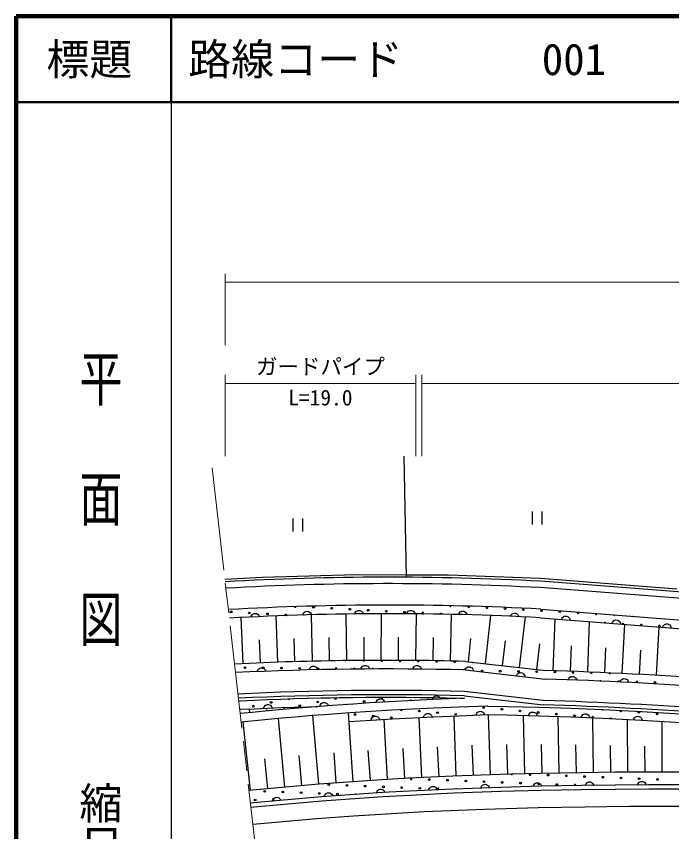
# Model space of a CAD drawing. Units: millimetres, scale not verified. Extents: x 40000 to 680000, y 20000 to 380000.
# Drawn here: x 40000 to 116259, y 285165 to 380000 of the extents above; entities that cross this region are included whole.
import ezdxf
from ezdxf.enums import TextEntityAlignment as Align

# ---------------------------------------------------------------- set-up
doc = ezdxf.new("R2010")
doc.units = ezdxf.units.MM
doc.header["$LTSCALE"] = 1000
doc.linetypes.add('CHAIN', pattern=[18.5, 12, -1.5, 3.5, -1.5])
for name, color, linetype, lineweight in [('M-BGD', 7, 'Continuous', 25), ('M-BMK', 2, 'CHAIN', 13), ('M-BMK-ROW', 30, 'Continuous', 25), ('M-STR-HTXT', 7, 'Continuous', 13), ('M-TTL', 2, 'Continuous', 140), ('M-TTL-BAND', 7, 'Continuous', 25), ('M-TTL-LINE', 7, 'Continuous', 50)]:
    doc.layers.add(name, color=color, linetype=linetype, lineweight=lineweight)
doc.layers.add('M-TTL-TXT', color=7, linetype='Continuous')
doc.styles.add('@ＭＳ ゴシック', font='')
doc.styles.add('ＭＳ ゴシック', font='')
doc.styles.get('@ＭＳ ゴシック').set_extended_font_data('@MS Gothic')
doc.styles.get('ＭＳ ゴシック').set_extended_font_data('MS Gothic')

# ---------------------------------------------------------------- blocks, each defined once
blk = doc.blocks.new('BUHIN59')
at = {"color": 7, "linetype": 'Continuous', "lineweight": 25}
blk.add_lwpolyline([(257, 429), (335, 336), (388, 234), (433, 96), (428, -29), (398, -148), (318, -281), (228, -364), (120, -427), (-24, -455), (-139, -456), (-257, -429)], dxfattribs=at)
blk = doc.blocks.new('BUHIN82')
at = {"color": 7, "linetype": 'Continuous', "lineweight": 25}
blk.add_lwpolyline([(330, 375), (390, 269), (424, 160), (444, 16), (416, -106), (365, -218), (262, -334), (158, -399), (41, -442), (-106, -443), (-219, -423), (-330, -375)], dxfattribs=at)
blk = doc.blocks.new('BUHIN97')
at = {"color": 7, "linetype": 'Continuous', "lineweight": 25}
blk.add_lwpolyline([(317, 387), (380, 283), (418, 175), (443, 32), (420, -91), (372, -204), (274, -324), (173, -393), (57, -440), (-90, -446), (-204, -431), (-317, -387)], dxfattribs=at)
blk = doc.blocks.new('BUHIN100')
at = {"color": 7, "linetype": 'Continuous', "lineweight": 25}
blk.add_lwpolyline([(301, 399), (369, 298), (410, 192), (441, 49), (423, -74), (380, -189), (287, -313), (188, -386), (74, -438), (-73, -449), (-187, -439), (-301, -399)], dxfattribs=at)
blk = doc.blocks.new('BUHIN103')
at = {"color": 7, "linetype": 'Continuous', "lineweight": 25}
blk.add_lwpolyline([(269, 421), (345, 326), (394, 223), (436, 83), (427, -42), (394, -160), (310, -290), (217, -370), (107, -431), (-38, -454), (-152, -452), (-269, -421)], dxfattribs=at)
blk = doc.blocks.new('BUHIN199')
at = {"color": 7, "linetype": 'Continuous', "lineweight": 25}
for p, q in [((945, 45), (-285, 903)), ((-943, -42), (288, -899))]:
    blk.add_line(p, q, dxfattribs=at)

msp = doc.modelspace()

# ---------------------------------------------------------------- linework, layer by layer
at = {"layer": 'M-BGD'}
for p, q in [((85404, 314759), (85128, 328836)), ((121786, 312695), (101011, 314299)), ((121721, 311947), (100963, 313550)), ((70424, 304873), (70251, 310261)), ((74445, 304992), (74359, 310398)), ((78450, 305065), (78364, 310483)), ((82473, 305093), (82477, 310519)), ((86491, 305076), (86564, 310505)), ((90505, 305014), (90624, 310441)), ((94588, 304710), (95225, 310308)), ((98568, 304257), (99238, 310140)), ((101031, 311051), (121737, 309446)), ((66406, 304710), (66154, 310073)), ((100990, 310051), (121631, 308452)), ((102480, 303884), (102716, 309917)), ((106483, 303739), (106713, 309607)), ((110502, 303559), (110820, 309289)), ((114502, 303347), (114815, 308980)), ((68407, 304797), (68281, 307478)), ((72426, 304938), (72340, 307616)), ((76447, 305034), (76404, 307732)), ((80470, 305085), (80472, 307787)), ((84476, 305090), (84478, 307795)), ((88494, 305051), (88530, 307751)), ((92597, 304937), (92906, 307650)), ((96578, 304483), (96903, 307344)), ((100558, 304030), (100900, 307031)), ((104482, 303815), (104598, 306780)), ((108484, 303654), (108598, 306547)), ((112502, 303457), (112660, 306290)), ((92285, 304972), (101603, 303911)), ((92215, 303974), (101531, 302913)), ((70767, 300593), (72332, 300644)), ((72332, 300644), (73897, 300687)), ((73897, 300687), (75462, 300724)), ((75462, 300724), (76505, 300745)), ((76505, 300745), (77549, 300762)), ((77549, 300762), (79114, 300783)), ((79114, 300783), (80680, 300797)), ((80680, 300797), (82246, 300803)), ((82246, 300803), (83811, 300803)), ((83811, 300803), (85377, 300796)), ((85377, 300796), (86942, 300782)), ((86942, 300782), (88508, 300761)), ((92160, 300685), (88493, 300533)), ((88508, 300761), (90073, 300733)), ((90073, 300733), (91639, 300698)), ((91639, 300698), (92160, 300685)), ((92137, 300975), (101303, 299918)), ((101318, 300418), (92150, 301474)), ((65885, 300390), (66074, 300400)), ((66074, 300400), (67638, 300471)), ((67638, 300471), (69202, 300536)), ((69202, 300536), (70767, 300593)), ((75302, 299734), (73830, 299618)), ((76773, 299845), (75302, 299734)), ((79221, 300016), (76773, 299845)), ((81177, 300142), (79221, 300016)), ((84108, 300314), (81177, 300142)), ((85571, 300392), (84108, 300314)), ((88493, 300533), (85571, 300392)), ((94841, 299778), (91453, 299657)), ((94854, 299779), (94841, 299778)), ((94854, 299779), (97096, 299737)), ((97096, 299737), (100832, 299643)), ((67440, 299042), (66056, 298898)), ((67184, 299008), (67140, 299447)), ((68916, 299185), (67440, 299042)), ((71866, 299453), (68916, 299185)), ((69177, 299206), (69159, 299391)), ((71172, 299381), (71153, 299605)), ((73830, 299618), (71866, 299453)), ((73168, 299551), (73160, 299648)), ((75868, 298775), (74400, 298660)), ((78800, 298985), (75868, 298775)), ((79208, 290978), (78654, 298975)), ((81239, 299144), (78800, 298985)), ((83676, 299288), (81239, 299144)), ((86109, 299418), (83676, 299288)), ((88538, 299534), (86109, 299418)), ((91453, 299657), (88538, 299534)), ((95177, 291780), (94928, 298781)), ((100832, 299643), (104567, 299520)), ((104567, 299520), (108302, 299368)), ((108302, 299368), (112781, 299146)), ((112781, 299146), (118750, 298786)), ((68520, 298143), (66170, 297902)), ((67246, 289973), (66394, 297925)), ((70482, 298327), (68520, 298143)), ((72932, 298540), (70482, 298327)), ((71235, 290343), (70520, 298330)), ((74400, 298660), (72932, 298540)), ((75208, 290699), (74495, 298668)), ((83201, 291246), (82808, 298235)), ((87194, 291456), (86867, 298453)), ((91190, 291638), (90941, 298635)), ((99174, 291896), (98998, 298688)), ((103170, 291981), (103051, 298569)), ((107165, 292044), (107091, 298416)), ((111159, 292082), (111119, 298227)), ((115152, 292101), (115139, 298002)), ((89186, 291549), (89023, 295048)), ((93183, 291709), (93059, 295209)), ((97180, 291846), (97091, 295291)), ((101176, 291945), (101115, 295291)), ((105164, 292017), (105106, 295259)), ((109159, 292067), (109123, 295198)), ((113153, 292095), (113134, 295111)), ((73221, 290522), (72909, 294013)), ((77218, 290840), (76976, 294337)), ((81197, 291116), (80956, 294612)), ((85192, 291358), (84996, 294852)), ((69248, 290164), (68936, 293656)), ((96366, 290321), (90871, 290126)), ((101069, 290443), (96366, 290321)), ((105765, 290527), (101069, 290443)), ((109674, 290573), (105765, 290527)), ((113577, 290598), (109674, 290573)), ((117086, 290605), (113577, 290598)), ((82616, 289710), (75530, 289220)), ((85763, 289887), (82616, 289710)), ((90871, 290126), (85763, 289887)), ((68044, 288550), (67249, 288465)), ((75530, 289220), (68044, 288550))]:
    msp.add_line(p, q, dxfattribs=at)
for points in [[(79370, 310473), (79408, 310588), (79467, 310687), (79560, 310798), (79669, 310860), (79786, 310897), (79941, 310899), (80059, 310866), (80170, 310807), (80269, 310699), (80331, 310602), (80370, 310488)], [(85406, 310491), (85447, 310606), (85508, 310702), (85604, 310812), (85715, 310871), (85832, 310904), (85987, 310903), (86105, 310867), (86214, 310806), (86310, 310695), (86369, 310597), (86406, 310481)], [(103432, 309862), (103481, 309973), (103548, 310066), (103652, 310168), (103766, 310220), (103886, 310245), (104040, 310233), (104155, 310189), (104260, 310121), (104349, 310004), (104401, 309902), (104429, 309784)], [(109315, 309406), (109363, 309517), (109431, 309610), (109534, 309712), (109648, 309764), (109768, 309789), (109923, 309777), (110037, 309733), (110142, 309665), (110231, 309548), (110283, 309446), (110312, 309328)], [(80106, 304081), (80146, 304196), (80205, 304294), (80300, 304404), (80409, 304465), (80527, 304500), (80682, 304501), (80799, 304467), (80910, 304407), (81008, 304298), (81068, 304201), (81106, 304086)], [(86147, 304078), (86188, 304192), (86249, 304289), (86346, 304398), (86456, 304457), (86574, 304490), (86729, 304489), (86846, 304452), (86956, 304391), (87052, 304280), (87111, 304182), (87147, 304066)], [(68029, 303779), (68064, 303895), (68120, 303995), (68211, 304109), (68318, 304173), (68434, 304213), (68589, 304219), (68708, 304189), (68820, 304133), (68922, 304027), (68986, 303932), (69028, 303819)], [(74066, 303980), (74103, 304096), (74161, 304195), (74253, 304307), (74361, 304370), (74478, 304408), (74633, 304412), (74751, 304380), (74862, 304323), (74963, 304216), (75025, 304120), (75066, 304006)], [(104207, 302825), (104251, 302939), (104315, 303034), (104414, 303140), (104526, 303196), (104645, 303226), (104800, 303220), (104916, 303181), (105024, 303116), (105117, 303003), (105173, 302903), (105206, 302787)], [(110242, 302570), (110288, 302683), (110352, 302778), (110453, 302883), (110565, 302938), (110684, 302967), (110839, 302959), (110955, 302919), (111062, 302854), (111154, 302739), (111209, 302639), (111241, 302522)], [(81849, 300182), (81883, 300299), (81937, 300400), (82025, 300515), (82132, 300581), (82247, 300623), (82402, 300632), (82521, 300604), (82634, 300550), (82738, 300446), (82804, 300353), (82848, 300240)], [(88389, 300529), (88424, 300646), (88480, 300745), (88571, 300859), (88678, 300924), (88794, 300964), (88949, 300970), (89068, 300940), (89180, 300884), (89282, 300779), (89346, 300684), (89388, 300570)], [(65999, 299395), (66122, 299401), (67681, 299472), (69241, 299536), (70801, 299594), (72362, 299644), (73922, 299688), (75050, 299714)], [(68771, 299519), (68807, 299635), (68863, 299735), (68954, 299848), (69062, 299912), (69178, 299952), (69333, 299957), (69451, 299927), (69563, 299871), (69665, 299765), (69728, 299669), (69770, 299556)], [(75316, 299735), (75347, 299853), (75400, 299955), (75486, 300071), (75591, 300139), (75706, 300183), (75860, 300195), (75980, 300169), (76094, 300117), (76200, 300015), (76267, 299922), (76313, 299810)], [(78723, 297978), (81301, 298146), (83732, 298290), (86159, 298419), (88583, 298535), (91492, 298658), (94877, 298779)], [(87381, 298478), (87416, 298595), (87471, 298695), (87561, 298809), (87668, 298874), (87783, 298915), (87938, 298922), (88057, 298893), (88170, 298838), (88273, 298733), (88337, 298639), (88380, 298526)], [(93491, 298730), (93527, 298847), (93583, 298946), (93674, 299060), (93782, 299123), (93898, 299163), (94053, 299168), (94172, 299138), (94284, 299082), (94385, 298975), (94449, 298880), (94490, 298766)], [(94835, 298779), (97074, 298737), (100803, 298643), (104531, 298520), (108257, 298369), (112727, 298148), (118687, 297788), (119425, 297738), (126122, 297233), (132809, 296634), (138747, 296022), (141725, 295687), (161719, 293905), (181713, 292124), (189536, 291628), (201737, 291240), (219021, 290293)], [(99604, 298673), (99647, 298787), (99709, 298883), (99807, 298991), (99918, 299048), (100037, 299080), (100192, 299076), (100308, 299038), (100417, 298976), (100511, 298863), (100569, 298764), (100604, 298648)], [(105716, 298472), (105760, 298585), (105824, 298680), (105924, 298786), (106036, 298842), (106155, 298872), (106310, 298866), (106426, 298826), (106533, 298762), (106626, 298648), (106682, 298548), (106715, 298431)], [(81275, 298145), (81308, 298262), (81363, 298363), (81451, 298478), (81557, 298544), (81672, 298586), (81827, 298595), (81947, 298567), (82060, 298514), (82164, 298410), (82229, 298316), (82274, 298203)], [(111824, 298192), (111870, 298305), (111935, 298400), (112035, 298505), (112148, 298559), (112267, 298588), (112422, 298581), (112537, 298540), (112644, 298475), (112736, 298360), (112791, 298260), (112823, 298143)], [(219021, 290293), (189535, 289658), (183409, 289723), (123408, 292090), (120205, 292102), (117085, 292105), (113571, 292098), (109660, 292073), (105743, 292027), (101037, 291943), (97501, 291855), (96319, 291821), (90810, 291625), (85685, 291385), (82523, 291208), (75206, 290701)], [(75206, 290701), (67895, 290043), (67078, 289955)], [(87971, 289991), (88006, 290107), (88061, 290208), (88151, 290322), (88258, 290387), (88374, 290427), (88528, 290435), (88647, 290405), (88760, 290350), (88863, 290245), (88927, 290150), (88970, 290037)], [(94046, 290239), (94082, 290355), (94139, 290455), (94230, 290568), (94337, 290632), (94454, 290671), (94608, 290677), (94727, 290646), (94839, 290590), (94941, 290483), (95004, 290388), (95046, 290274)], [(100124, 290419), (100161, 290535), (100218, 290634), (100310, 290746), (100419, 290809), (100535, 290847), (100690, 290851), (100809, 290819), (100920, 290762), (101020, 290654), (101083, 290558), (101123, 290444)], [(106203, 290532), (106242, 290648), (106301, 290746), (106394, 290857), (106504, 290918), (106621, 290955), (106776, 290957), (106894, 290923), (107004, 290864), (107103, 290755), (107164, 290659), (107203, 290544)], [(112283, 290589), (112322, 290705), (112382, 290803), (112476, 290913), (112586, 290974), (112703, 291010), (112858, 291011), (112976, 290976), (113086, 290917), (113184, 290808), (113245, 290711), (113283, 290596)], [(211737, 288136), (189538, 287657), (183359, 287723), (123364, 290090), (120200, 290102), (117086, 290105), (113579, 290098), (109678, 290073), (105773, 290027), (101080, 289943), (96381, 289822), (90892, 289627), (85788, 289388), (82647, 289211), (75569, 288722), (68093, 288052), (67306, 287968)], [(69777, 288705), (69807, 288823), (69858, 288926), (69943, 289044), (70047, 289113), (70161, 289159), (70315, 289172), (70436, 289148), (70550, 289098), (70657, 288997), (70726, 288905), (70773, 288794)], [(119418, 288104), (115532, 288104), (111253, 288085), (106191, 288033), (100733, 287935), (94489, 287760), (87457, 287470), (79246, 286988), (74941, 286664), (70641, 286290), (67532, 285983)]]:
    msp.add_lwpolyline(points, dxfattribs=at)
for centre in [(74582, 311267), (76701, 311151), (78819, 311035), (96881, 311110), (98999, 310994), (64993, 310729), (67111, 310614), (69229, 310498), (71347, 310382), (80937, 310919), (83055, 310804), (85173, 310688), (101117, 310878), (103235, 310762), (66609, 304252), (68730, 304222), (70851, 304192), (72972, 304163), (75093, 304133), (94183, 303864), (96304, 303834), (98426, 303805), (100547, 303775), (102668, 303745), (114319, 302520), (67578, 299763), (69654, 300200), (72986, 299817), (75062, 300253), (80470, 300307), (94386, 299592), (79408, 298797), (86897, 299195), (89010, 299007), (91123, 298818), (96499, 299404), (98612, 299216), (100725, 299028), (102838, 298839), (104951, 298651), (112441, 299049), (114554, 298860), (81521, 298609), (83633, 298421), (88060, 291232), (90180, 291149), (92300, 291065), (101880, 291749), (104000, 291665), (106119, 291581), (108239, 291498), (110359, 291414), (112479, 291330), (114598, 291247), (76360, 290632), (78480, 290549), (80600, 290465), (82719, 290381), (84839, 290298), (86959, 290214), (94419, 290981), (96539, 290898), (98659, 290814), (100779, 290730), (102898, 290647), (68900, 289865), (71019, 289781), (73139, 289698), (75259, 289614), (77378, 289531), (67798, 288847)]:
    msp.add_circle(centre, 99.5, dxfattribs=at)
for centre, radius, start, end in [((83304, -20934), 335700, 86.9764, 93.24472), ((83304, -20934), 334950, 86.97796, 93.23737), ((83363, -20934), 332455, 86.95152, 93.22267), ((72464, 311383), 99.5, 219.94737, 323.22383), ((90527, 311457), 99.5, 203.14812, 334.20331), ((92645, 311341), 99.5, 163.72921, 13.62222), ((94763, 311225), 99.5, 110.22699, 67.12444), ((83363, -20934), 331455, 86.95152, 93.2127), ((73465, 310266), 99.5, 78.47267, 106.06006), ((87291, 310572), 99.5, 274.78035, 264.11737), ((89410, 310456), 99.5, 357.38418, 181.51354), ((91528, 310340), 99.5, 39.85508, 135.84115), ((105354, 310646), 99.5, 131.36878, 39.77025), ((107472, 310530), 99.5, 163.23151, 7.90751), ((109590, 310414), 99.5, 191.22293, 339.9161), ((111708, 310299), 99.5, 224.44774, 306.69128), ((108473, 309413), 99.5, 30.91468, 140.22384), ((110591, 309297), 99.5, 1.01566, 170.12286), ((112709, 309182), 99.5, 332.69716, 198.44136), ((114827, 309066), 99.5, 294.84886, 236.29221), ((82970, -52325), 357419, 88.50661, 92.81811), ((78290, 305149), 99.5, 241.45244, 300.63891), ((80411, 305119), 99.5, 204.11904, 336.68523), ((82532, 305089), 99.5, 177.69806, 2.07624), ((84653, 305059), 99.5, 165.27719, 14.238), ((86774, 305029), 99.5, 154.10474, 23.83737), ((88895, 304999), 99.5, 159.25094, 18.69117), ((91017, 304970), 99.5, 164.23604, 13.70607), ((93138, 304940), 99.5, 213.79058, 313.21815), ((82970, -52325), 356419, 88.51362, 92.80771), ((77214, 304103), 99.5, 326.73329, 215.45711), ((79336, 304073), 99.5, 1.26387, 180.17534), ((81457, 304043), 99.5, 26.81631, 153.78752), ((83578, 304013), 99.5, 50.18145, 129.47737), ((85699, 303984), 99.5, 83.21416, 95.5096), ((92062, 303894), 99.5, 55.2509, 122.03631), ((87121, -175082), 479212, 83.42927, 88.26826), ((104789, 303715), 99.5, 121.04693, 54.90577), ((106910, 303685), 99.5, 157.27495, 17.61299), ((109031, 303656), 99.5, 195.2873, 339.60063), ((87121, -175082), 478212, 83.42715, 88.27324), ((107956, 302610), 99.5, 39.02383, 136.11672), ((110077, 302580), 99.5, 356.21229, 178.26004), ((112198, 302550), 99.5, 304.74355, 229.34078), ((82970, -52325), 353919, 88.51362, 92.78143), ((82957, -52825), 353919, 88.51362, 92.77013), ((77138, 300690), 99.5, 139.7511, 42.1786), ((82546, 300744), 99.5, 143.0354, 36.94903), ((87954, 300797), 99.5, 196.0199, 342.44213), ((71730, 300636), 99.5, 188.81993, 354.88591), ((78394, 299870), 99.5, 65.82101, 122.19014), ((85878, 300360), 99.5, 30.35708, 155.18839), ((92274, 299781), 99.5, 253.08939, 291.00554), ((87121, -175082), 475212, 83.38942, 88.28986), ((87121, -175082), 475712, 83.38942, 88.28986), ((84784, 299383), 99.5, 204.10371, 342.00595), ((108215, 299425), 99.5, 210.58823, 324.74212), ((110328, 299237), 99.5, 159.36203, 14.98019), ((93236, 298630), 99.5, 68.06946, 116.07484), ((107064, 298463), 99.5, 330.35365, 204.9767), ((109177, 298275), 99.5, 26.27456, 148.06766), ((85941, 291316), 99.5, 127.5927, 57.75702), ((97641, 291916), 99.5, 216.60753, 326.23489), ((99760, 291832), 99.5, 129.0319, 53.81052), ((89079, 290131), 99.5, 300.47674, 244.87296), ((105018, 290563), 99.5, 331.32034, 210.73887), ((107138, 290480), 99.5, 40.38566, 140.9395), ((79498, 289447), 99.5, 32.59352, 155.32397), ((91198, 290047), 99.5, 67.91231, 116.15627), ((69918, 288763), 99.5, 337.91531, 212.31668)]:
    msp.add_arc(centre, radius, start, end, dxfattribs=at)
at = {"layer": 'M-BMK'}
msp.add_line((62787, 327495), (73228, 236162), dxfattribs=at)
at = {"layer": 'M-BMK-ROW'}
for p, q in [((79555, 315041), (68605, 314741)), ((85354, 315013), (79555, 315041)), ((90269, 314989), (85354, 315013)), ((100976, 314595), (90269, 314989)), ((68605, 314741), (64275, 314480)), ((116853, 313370), (100976, 314595))]:
    msp.add_line(p, q, dxfattribs=at)
at = {"layer": 'M-STR-HTXT'}
for p, q in [((64303, 341743), (64303, 350067)), ((64303, 349067), (212534, 349067)), ((64303, 328836), (64303, 338295)), ((86474, 328836), (86474, 338295)), ((87194, 328836), (87194, 338295)), ((86474, 337295), (64303, 337295)), ((87194, 337295), (261687, 337295))]:
    msp.add_line(p, q, dxfattribs=at)
at = {"layer": 'M-TTL'}
for p, q in [((40000, 380000), (40000, 20000)), ((680000, 380000), (40000, 380000))]:
    msp.add_line(p, q, dxfattribs=at)
at = {"layer": 'M-TTL-BAND'}
msp.add_line((58000, 370000), (58000, 20000), dxfattribs=at)
at = {"layer": 'M-TTL-LINE'}
for p, q in [((58000, 380000), (58000, 370000)), ((40000, 370000), (680000, 370000))]:
    msp.add_line(p, q, dxfattribs=at)

# ---------------------------------------------------------------- block references
at = {"layer": 'M-BGD', "rotation": 124.85299}
for name, p in [('BUHIN199', (100601, 321642)), ('BUHIN199', (72757, 320847)), ('BUHIN103', (67803, 310139)), ('BUHIN103', (73834, 310377)), ('BUHIN100', (91941, 310391)), ('BUHIN100', (97973, 310165)), ('BUHIN97', (115696, 308911)), ('BUHIN82', (92684, 303920)), ('BUHIN82', (98686, 303237)), ('BUHIN59', (82399, 289695)), ('BUHIN59', (76333, 289276))]:
    msp.add_blockref(name, p, dxfattribs=at)

# ---------------------------------------------------------------- texts
at = {"layer": 'M-STR-HTXT', "style": 'ＭＳ ゴシック'}
for s, p in [('ガードパイプ', (67889, 337795)), ('L=19.0', (71639, 334185))]:
    msp.add_text(s, height=1833, dxfattribs=at).set_placement(p, align=Align.BOTTOM_LEFT)
at = {"layer": 'M-TTL-BAND', "style": '@ＭＳ ゴシック', "width": 1.4}
msp.add_text('平  面  図', height=3666, rotation=270, dxfattribs=at).set_placement((49777, 306475), align=Align.MIDDLE_RIGHT)
at = {"layer": 'M-TTL-BAND', "style": '@ＭＳ ゴシック'}
msp.add_text('縮尺千分の一', height=3666, rotation=270, dxfattribs=at).set_placement((49777, 261030), align=Align.MIDDLE_RIGHT)
at = {"layer": 'M-TTL-TXT', "style": 'ＭＳ ゴシック'}
msp.add_text('標題', height=3666, dxfattribs=at).set_placement((48500, 375000), align=Align.MIDDLE_CENTER)
for s, p in [('路線コード', (60000, 375000)), ('001', (101142, 375000))]:
    msp.add_text(s, height=3666, dxfattribs=at).set_placement(p, align=Align.MIDDLE_LEFT)

doc.saveas('drawing.dxf')
